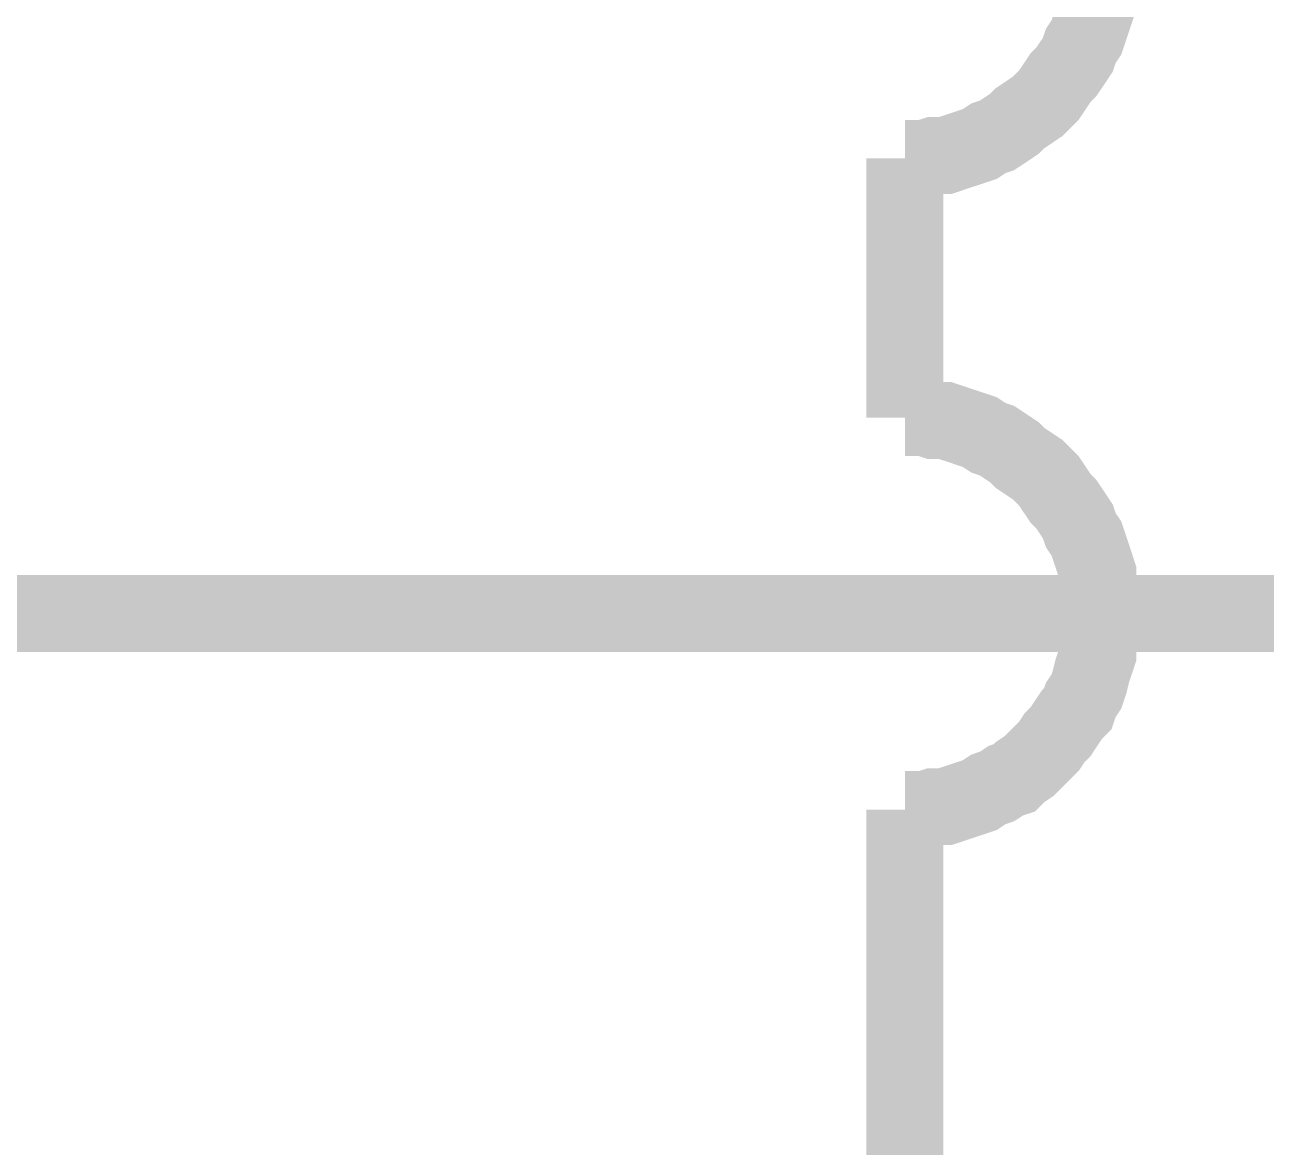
# Model space of a CAD drawing. Header units: inches. Extents: x 0 to 22.3, y 0 to 15.7.
# Drawn here: x 8.4653 to 8.6557, y 5.2182 to 5.3904 of the extents above; entities that cross this region are included whole.
import ezdxf

# ---------------------------------------------------------------- set-up
doc = ezdxf.new("R2010")
doc.units = ezdxf.units.IN
doc.header["$MEASUREMENT"] = 0
doc.layers.add('Sheet', color=255, linetype='Continuous')

msp = doc.modelspace()

# ---------------------------------------------------------------- linework, layer by layer
at = {"layer": 'Sheet'}
for points in [[(8.20027, 5.30008, 0.0118, 0.0118, 0), (9.20016, 5.30008, 0.0118, 0.0118, 0), (9.20016, 5.49986, 0.0118, 0.0118, 0)], [(8.60032, 5.36991, 0.0118, 0.0118, 0), (8.60164, 5.36991, 0.0118, 0.0118, 0), (8.60341, 5.36991, 0.0118, 0.0118, 0), (8.60474, 5.37035, 0.0118, 0.0118, 0), (8.60651, 5.37035, 0.0118, 0.0118, 0), (8.60783, 5.3708, 0.0118, 0.0118, 0), (8.60916, 5.37124, 0.0118, 0.0118, 0), (8.61048, 5.37168, 0.0118, 0.0118, 0), (8.61181, 5.37212, 0.0118, 0.0118, 0), (8.61314, 5.37301, 0.0118, 0.0118, 0), (8.61446, 5.37345, 0.0118, 0.0118, 0), (8.61579, 5.37433, 0.0118, 0.0118, 0), (8.61711, 5.37522, 0.0118, 0.0118, 0), (8.618, 5.3761, 0.0118, 0.0118, 0), (8.61932, 5.37698, 0.0118, 0.0118, 0), (8.62065, 5.37787, 0.0118, 0.0118, 0), (8.62154, 5.37875, 0.0118, 0.0118, 0), (8.62242, 5.37964, 0.0118, 0.0118, 0), (8.6233, 5.38096, 0.0118, 0.0118, 0), (8.62419, 5.38229, 0.0118, 0.0118, 0), (8.62507, 5.38317, 0.0118, 0.0118, 0), (8.62596, 5.3845, 0.0118, 0.0118, 0), (8.62684, 5.38582, 0.0118, 0.0118, 0), (8.62728, 5.38715, 0.0118, 0.0118, 0), (8.62817, 5.38848, 0.0118, 0.0118, 0), (8.62861, 5.3898, 0.0118, 0.0118, 0), (8.62905, 5.39113, 0.0118, 0.0118, 0), (8.62949, 5.39245, 0.0118, 0.0118, 0), (8.62993, 5.39378, 0.0118, 0.0118, 0), (8.62993, 5.39555, 0.0118, 0.0118, 0), (8.63038, 5.39687, 0.0118, 0.0118, 0)], [(8.60032, 5.36991, 0.0118, 0.0118, 0), (8.60032, 5.33013, 0.0118, 0.0118, 0)], [(8.63038, 5.30008, 0.0118, 0.0118, 0), (8.63038, 5.3014, 0.0118, 0.0118, 0), (8.63038, 5.30317, 0.0118, 0.0118, 0), (8.62993, 5.3045, 0.0118, 0.0118, 0), (8.62993, 5.30626, 0.0118, 0.0118, 0), (8.62949, 5.30759, 0.0118, 0.0118, 0), (8.62905, 5.30892, 0.0118, 0.0118, 0), (8.62861, 5.31024, 0.0118, 0.0118, 0), (8.62817, 5.31157, 0.0118, 0.0118, 0), (8.62728, 5.31289, 0.0118, 0.0118, 0), (8.62684, 5.31422, 0.0118, 0.0118, 0), (8.62596, 5.31555, 0.0118, 0.0118, 0), (8.62507, 5.31687, 0.0118, 0.0118, 0), (8.62419, 5.31776, 0.0118, 0.0118, 0), (8.6233, 5.31908, 0.0118, 0.0118, 0), (8.62242, 5.32041, 0.0118, 0.0118, 0), (8.62154, 5.32129, 0.0118, 0.0118, 0), (8.62065, 5.32218, 0.0118, 0.0118, 0), (8.61932, 5.32306, 0.0118, 0.0118, 0), (8.618, 5.32394, 0.0118, 0.0118, 0), (8.61711, 5.32483, 0.0118, 0.0118, 0), (8.61579, 5.32571, 0.0118, 0.0118, 0), (8.61446, 5.3266, 0.0118, 0.0118, 0), (8.61314, 5.32704, 0.0118, 0.0118, 0), (8.61181, 5.32792, 0.0118, 0.0118, 0), (8.61048, 5.32836, 0.0118, 0.0118, 0), (8.60916, 5.32881, 0.0118, 0.0118, 0), (8.60783, 5.32925, 0.0118, 0.0118, 0), (8.60651, 5.32969, 0.0118, 0.0118, 0), (8.60474, 5.32969, 0.0118, 0.0118, 0), (8.60341, 5.33013, 0.0118, 0.0118, 0), (8.60164, 5.33013, 0.0118, 0.0118, 0), (8.60032, 5.33013, 0.0118, 0.0118, 0)], [(8.60032, 5.33013, 0.0118, 0.0118, 0), (8.60032, 5.33013, 0.0118, 0.0118, 0), (8.60032, 5.33013, 0.0118, 0.0118, 0), (8.60032, 5.33013, 0.0118, 0.0118, 0), (8.60032, 5.33013, 0.0118, 0.0118, 0), (8.60032, 5.33013, 0.0118, 0.0118, 0), (8.60032, 5.33013, 0.0118, 0.0118, 0), (8.60032, 5.33013, 0.0118, 0.0118, 0), (8.60032, 5.33013, 0.0118, 0.0118, 0), (8.60032, 5.33013, 0.0118, 0.0118, 0), (8.60032, 5.33013, 0.0118, 0.0118, 0), (8.60032, 5.33013, 0.0118, 0.0118, 0), (8.60032, 5.33013, 0.0118, 0.0118, 0), (8.60032, 5.33013, 0.0118, 0.0118, 0), (8.60032, 5.33013, 0.0118, 0.0118, 0), (8.60032, 5.33013, 0.0118, 0.0118, 0), (8.60032, 5.33013, 0.0118, 0.0118, 0), (8.60032, 5.33013, 0.0118, 0.0118, 0), (8.60032, 5.33013, 0.0118, 0.0118, 0), (8.60032, 5.33013, 0.0118, 0.0118, 0), (8.60032, 5.33013, 0.0118, 0.0118, 0), (8.60032, 5.33013, 0.0118, 0.0118, 0), (8.60032, 5.33013, 0.0118, 0.0118, 0), (8.60032, 5.33013, 0.0118, 0.0118, 0), (8.60032, 5.33013, 0.0118, 0.0118, 0), (8.60032, 5.33013, 0.0118, 0.0118, 0), (8.60032, 5.33013, 0.0118, 0.0118, 0), (8.60032, 5.33013, 0.0118, 0.0118, 0), (8.60032, 5.33013, 0.0118, 0.0118, 0), (8.60032, 5.33013, 0.0118, 0.0118, 0), (8.60032, 5.33013, 0.0118, 0.0118, 0), (8.60032, 5.33013, 0.0118, 0.0118, 0), (8.60032, 5.33013, 0.0118, 0.0118, 0)], [(8.60032, 5.27002, 0.0118, 0.0118, 0), (8.60164, 5.27002, 0.0118, 0.0118, 0), (8.60341, 5.27002, 0.0118, 0.0118, 0), (8.60474, 5.27046, 0.0118, 0.0118, 0), (8.60651, 5.27046, 0.0118, 0.0118, 0), (8.60783, 5.2709, 0.0118, 0.0118, 0), (8.60916, 5.27135, 0.0118, 0.0118, 0), (8.61048, 5.27179, 0.0118, 0.0118, 0), (8.61181, 5.27223, 0.0118, 0.0118, 0), (8.61314, 5.27311, 0.0118, 0.0118, 0), (8.61446, 5.27356, 0.0118, 0.0118, 0), (8.61579, 5.27444, 0.0118, 0.0118, 0), (8.61711, 5.27488, 0.0118, 0.0118, 0), (8.618, 5.27577, 0.0118, 0.0118, 0), (8.61932, 5.27665, 0.0118, 0.0118, 0), (8.62065, 5.27798, 0.0118, 0.0118, 0), (8.62154, 5.27886, 0.0118, 0.0118, 0), (8.62242, 5.27974, 0.0118, 0.0118, 0), (8.6233, 5.28107, 0.0118, 0.0118, 0), (8.62419, 5.28195, 0.0118, 0.0118, 0), (8.62507, 5.28328, 0.0118, 0.0118, 0), (8.62596, 5.28461, 0.0118, 0.0118, 0), (8.62684, 5.28549, 0.0118, 0.0118, 0), (8.62728, 5.28682, 0.0118, 0.0118, 0), (8.62817, 5.28814, 0.0118, 0.0118, 0), (8.62861, 5.28947, 0.0118, 0.0118, 0), (8.62905, 5.29124, 0.0118, 0.0118, 0), (8.62949, 5.29256, 0.0118, 0.0118, 0), (8.62993, 5.29389, 0.0118, 0.0118, 0), (8.62993, 5.29566, 0.0118, 0.0118, 0), (8.63038, 5.29698, 0.0118, 0.0118, 0), (8.63038, 5.29831, 0.0118, 0.0118, 0), (8.63038, 5.30008, 0.0118, 0.0118, 0)], [(8.60032, 5.27002, 0.0118, 0.0118, 0), (8.60032, 4.00014, 0.0118, 0.0118, 0), (8.60032, 3.9303, 0.0118, 0.0118, 0)]]:
    msp.add_lwpolyline(points, format="xyseb", dxfattribs=at)

doc.saveas('drawing.dxf')
